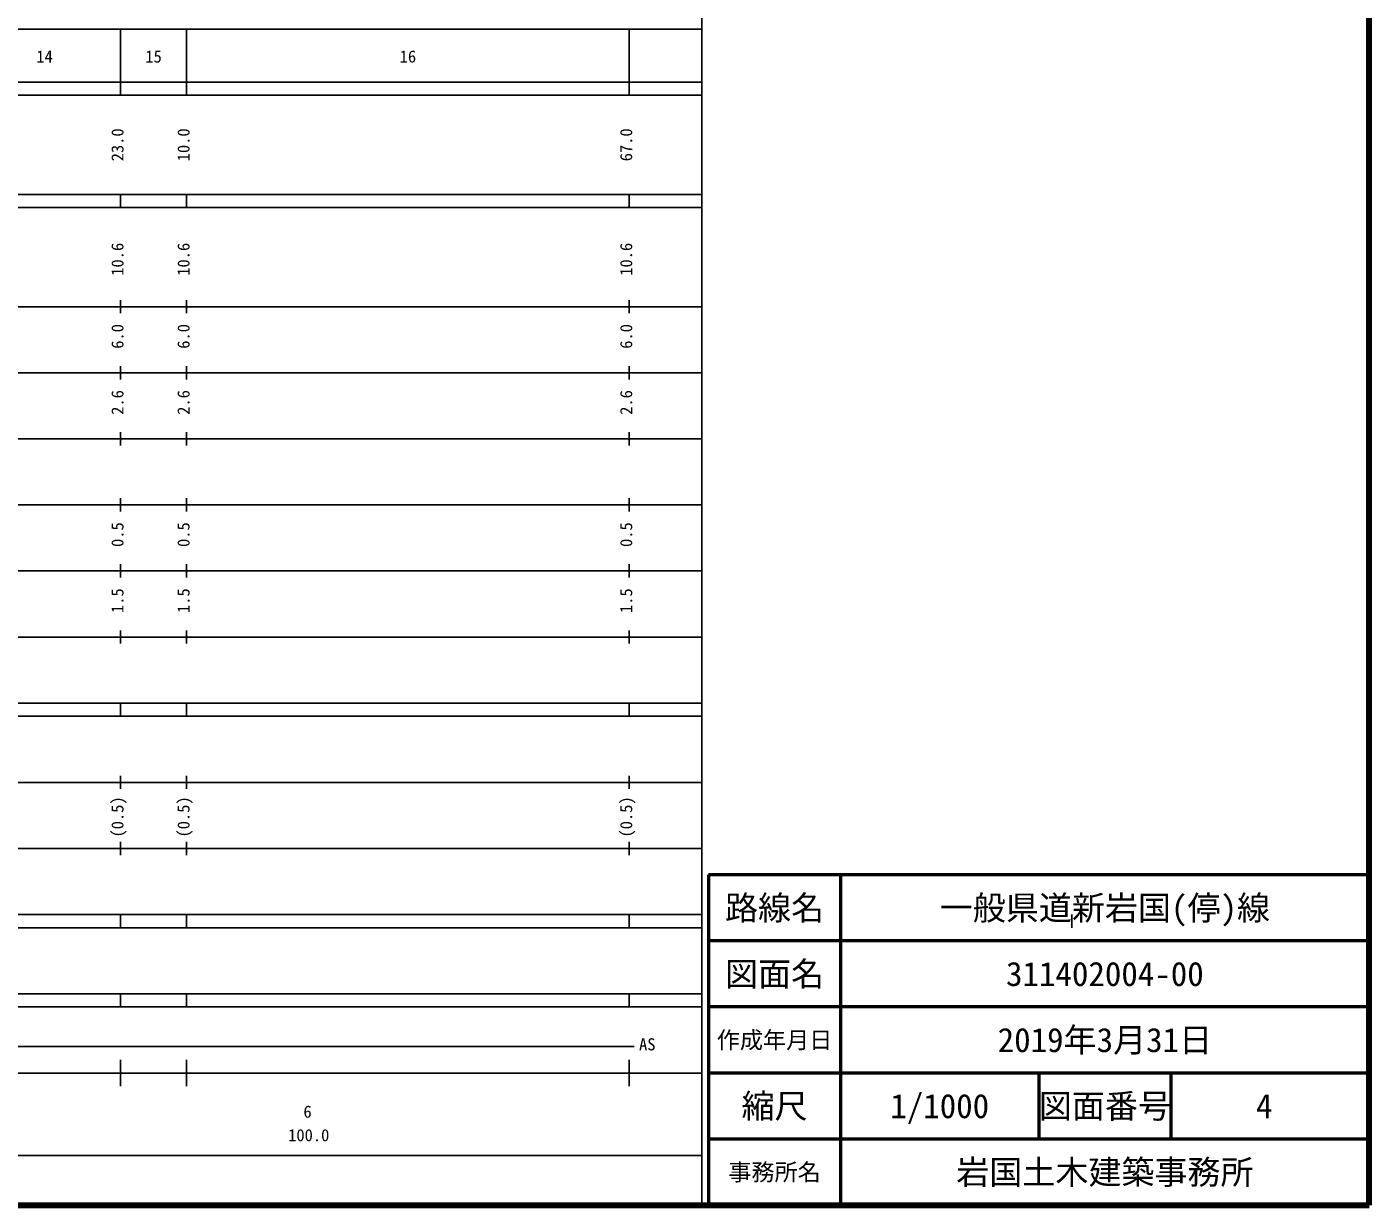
# Model space of a CAD drawing. Units: millimetres on the paper, enlarged 1000 times. Extents: x 40000 to 680000, y 20000 to 380000.
# Drawn here: x 476821 to 680000, y 20000 to 198357 of the extents above; entities that cross this region are included whole.
import ezdxf
from ezdxf.enums import TextEntityAlignment as Align

# ---------------------------------------------------------------- set-up
doc = ezdxf.new("R2010")
doc.units = ezdxf.units.MM
doc.header["$LTSCALE"] = 1000
for name, color, linetype, lineweight in [('M-TTL', 2, 'Continuous', 140), ('M-TTL-BAND', 7, 'Continuous', 25), ('M-TTL-FRAM', 2, 'Continuous', 50), ('M-TTL-LINE', 7, 'Continuous', 50)]:
    doc.layers.add(name, color=color, linetype=linetype, lineweight=lineweight)
doc.layers.add('M-TTL-TXT', color=7, linetype='Continuous')
doc.styles.add('ＭＳ ゴシック', font='')
doc.styles.get('ＭＳ ゴシック').set_extended_font_data('MS Gothic')

msp = doc.modelspace()

# ---------------------------------------------------------------- linework, layer by layer
at = {"layer": 'M-TTL'}
for p, q in [((680000, 20000), (680000, 380000)), ((40000, 20000), (680000, 20000))]:
    msp.add_line(p, q, dxfattribs=at)
at = {"layer": 'M-TTL-BAND'}
for p, q in [((579000, 20000), (579000, 370000)), ((68000, 198000), (579000, 198000)), ((491000, 188000), (491000, 198000)), ((501000, 188000), (501000, 198000)), ((568000, 188000), (568000, 198000)), ((40000, 190000), (579000, 190000)), ((40000, 188000), (579000, 188000)), ((40000, 173000), (579000, 173000)), ((491000, 171000), (491000, 173000)), ((501000, 171000), (501000, 173000)), ((568000, 171000), (568000, 173000)), ((40000, 171000), (579000, 171000)), ((491000, 155000), (491000, 157000)), ((501000, 155000), (501000, 157000)), ((568000, 155000), (568000, 157000)), ((40000, 156000), (579000, 156000)), ((491000, 145000), (491000, 147000)), ((501000, 145000), (501000, 147000)), ((568000, 145000), (568000, 147000)), ((46000, 146000), (579000, 146000)), ((491000, 135000), (491000, 137000)), ((501000, 135000), (501000, 137000)), ((568000, 135000), (568000, 137000)), ((52000, 136000), (579000, 136000)), ((46000, 126000), (579000, 126000)), ((491000, 125000), (491000, 127000)), ((501000, 125000), (501000, 127000)), ((568000, 125000), (568000, 127000)), ((52000, 116000), (579000, 116000)), ((491000, 115000), (491000, 117000)), ((501000, 115000), (501000, 117000)), ((568000, 115000), (568000, 117000)), ((46000, 106000), (579000, 106000)), ((491000, 105000), (491000, 107000)), ((501000, 105000), (501000, 107000)), ((568000, 105000), (568000, 107000)), ((40000, 96000), (579000, 96000)), ((491000, 94000), (491000, 96000)), ((501000, 94000), (501000, 96000)), ((568000, 94000), (568000, 96000)), ((40000, 94000), (579000, 94000)), ((49000, 84000), (579000, 84000)), ((491000, 83000), (491000, 85000)), ((501000, 83000), (501000, 85000)), ((568000, 83000), (568000, 85000)), ((40000, 74000), (579000, 74000)), ((491000, 73000), (491000, 75000)), ((501000, 73000), (501000, 75000)), ((568000, 73000), (568000, 75000)), ((40000, 64000), (579000, 64000)), ((491000, 62000), (491000, 64000)), ((501000, 62000), (501000, 64000)), ((568000, 62000), (568000, 64000)), ((635000, 62000), (635000, 64000)), ((40000, 62000), (579000, 62000)), ((40000, 52000), (579000, 52000)), ((491000, 50000), (491000, 52000)), ((501000, 50000), (501000, 52000)), ((568000, 50000), (568000, 52000)), ((40000, 50000), (579000, 50000)), ((71000, 44000), (568757, 44000)), ((491000, 38000), (491000, 42000)), ((501000, 38000), (501000, 42000)), ((568000, 38000), (568000, 42000)), ((40000, 40000), (579000, 40000)), ((68000, 27500), (579000, 27500))]:
    msp.add_line(p, q, dxfattribs=at)
at = {"layer": 'M-TTL-FRAM'}
for p, q in [((680000, 70000), (580000, 70000)), ((580000, 70000), (580000, 20000))]:
    msp.add_line(p, q, dxfattribs=at)
at = {"layer": 'M-TTL-LINE'}
for p, q in [((600000, 70000), (600000, 20000)), ((680000, 60000), (580000, 60000)), ((680000, 50000), (580000, 50000)), ((680000, 40000), (580000, 40000)), ((630000, 40000), (630000, 30000)), ((650000, 40000), (650000, 30000)), ((680000, 30000), (580000, 30000))]:
    msp.add_line(p, q, dxfattribs=at)

# ---------------------------------------------------------------- texts
at = {"layer": 'M-TTL-BAND', "style": 'ＭＳ ゴシック'}
for s, p in [('14', (479500, 192405)), ('15', (496000, 192405)), ('16', (534500, 192405)), ('AS', (570735, 42883)), ('6', (519312, 32688)), ('100.0', (519490, 29129))]:
    msp.add_text(s, height=1833, dxfattribs=at).set_placement(p, align=Align.BOTTOM_CENTER)
for s, p in [('23.0', (492000, 180500)), ('10.0', (502000, 180500)), ('67.0', (569000, 180500)), ('10.6', (492000, 163174)), ('10.6', (502000, 163174)), ('10.6', (569000, 163174)), ('6.0', (492000, 151500)), ('6.0', (502000, 151500)), ('6.0', (569000, 151500)), ('2.6', (492000, 141500)), ('2.6', (502000, 141500)), ('2.6', (569000, 141500)), ('0.5', (492000, 121500)), ('0.5', (502000, 121500)), ('0.5', (569000, 121500)), ('1.5', (492000, 111500)), ('1.5', (502000, 111500)), ('1.5', (569000, 111500)), ('(0.5)', (492000, 78764)), ('(0.5)', (502000, 78764)), ('(0.5)', (569000, 78764))]:
    msp.add_text(s, height=1833, rotation=90, dxfattribs=at).set_placement(p, align=Align.BOTTOM_CENTER)
at = {"layer": 'M-TTL-TXT', "style": 'ＭＳ ゴシック'}
for s, height, p in [('路線名', 3666, (590000, 65000)), ('路線名', 3666, (590000, 65000)), ('一般県道新岩国(停)線', 3666, (640000, 65000)), ('図面名', 3666, (590000, 55000)), ('図面名', 3666, (590000, 55000)), ('311402004-00', 3666, (640000, 55000)), ('2019年3月31日', 3666, (640000, 45000)), ('作成年月日', 2566, (590000, 45000)), ('作成年月日', 2566, (590000, 45000)), ('縮尺', 3666, (590000, 35000)), ('縮尺', 3666, (590000, 35000)), ('1/1000', 3666, (615000, 35000)), ('図面番号', 3666, (640000, 35000)), ('図面番号', 3666, (640000, 35000)), ('4', 3666, (664125, 35000)), ('事務所名', 2566, (590000, 25000)), ('事務所名', 2566, (590000, 25000)), ('岩国土木建築事務所', 3666, (640000, 25000))]:
    msp.add_text(s, height=height, dxfattribs=at).set_placement(p, align=Align.MIDDLE_CENTER)

doc.saveas('drawing.dxf')
